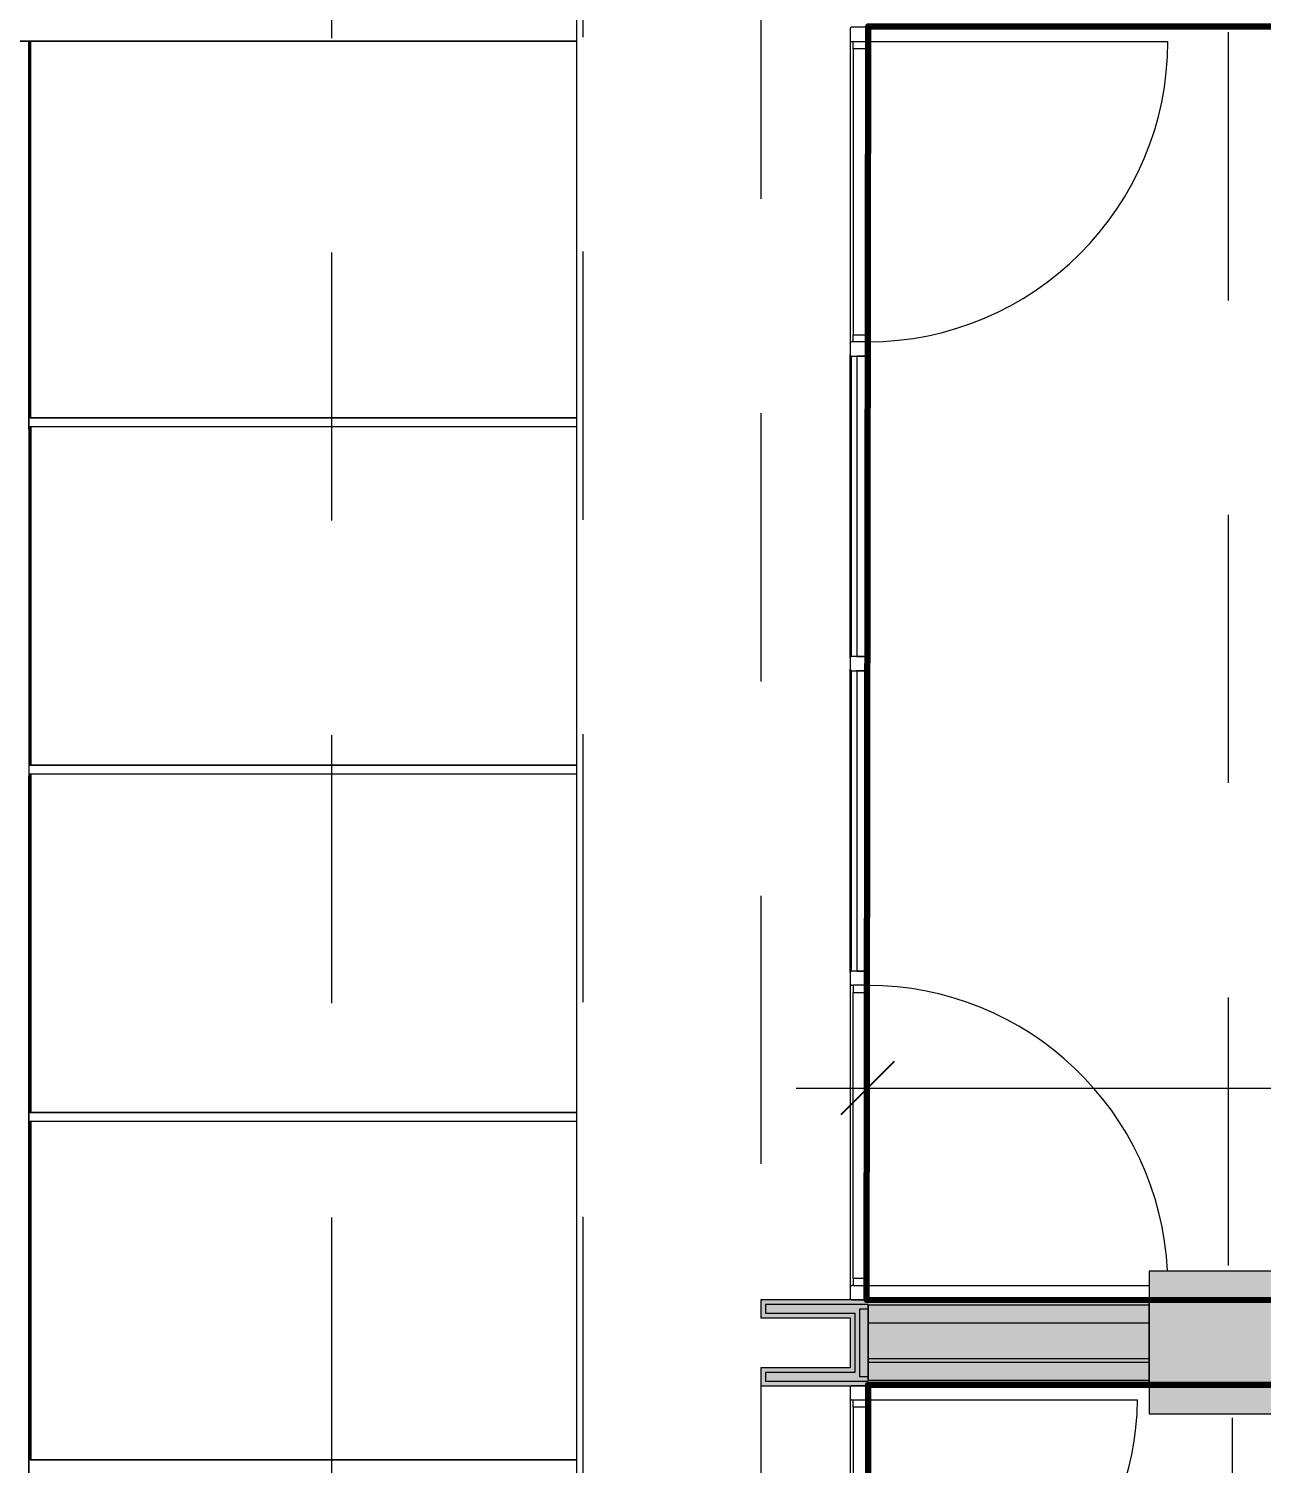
# Model space of a CAD drawing. Header units: metres. Extents: x -227.9 to -140, y 37.9 to 92.1.
# Drawn here: x -182.892 to -179.441, y 63.923 to 67.94 of the extents above; entities that cross this region are included whole.
import ezdxf

# ---------------------------------------------------------------- set-up
doc = ezdxf.new("R2010")
doc.units = ezdxf.units.M
doc.linetypes.add('JIS_02_0.7', pattern=[1.35, 0.75, -0.6])
for name, color, linetype, lineweight in [('A-ANNO-DIMS', 7, 'Continuous', 9), ('A-ANNO-DIMS-100', 7, 'Continuous', 9), ('A-DOOR', 7, 'Continuous', 5), ('A-FLOR', 7, 'Continuous', 5), ('A-GENM', 7, 'Continuous', 5), ('A-GLAZ-CURT', 7, 'Continuous', 5), ('A-GLAZ-CWMG', 7, 'Continuous', 5), ('A-ROOF', 7, 'Continuous', 5), ('A-WALL', 7, 'Continuous', 5), ('A-WALL-PATT', 7, 'Continuous', 13), ('I-WALL', 7, 'Continuous', 5), ('S-BEAM', 7, 'Continuous', 5), ('S-COLS', 7, 'Continuous', 5)]:
    doc.layers.add(name, color=color, linetype=linetype, lineweight=lineweight)
doc.layers.add('A-DETL', color=94, linetype='Continuous', lineweight=5, true_color=0x00a600)
doc.layers.add('G-IMPT', color=8, linetype='Continuous', lineweight=5, true_color=0x808080)
doc.layers.add('Chambre', color=40, linetype='Continuous')
doc.styles.add('RomanD_B', font='', dxfattribs={"height": 0.2})
doc.styles.get('RomanD_B').set_extended_font_data('RomanD', bold=True)
doc.dimstyles.new('LAG-Romans_0_2', dxfattribs={"dimscale": 0.3048, "dimtxt": 0.200715, "dimasz": 0.492126, "dimexe": 0.787402, "dimexo": 0.0625, "dimgap": 0, "dimtad": 1, "dimrnd": 0.01, "dimzin": 0, "dimdsep": 46, "dimtxsty": 'RomanD_B', "dimblk1": 'OBLIQUE', "dimblk2": 'OBLIQUE', "dimsah": 1, "dimcen": 0.09, "dimdle": 0.656168, "dimazin": 0, "dimtfac": 1, "dimtdec": 4, "dimtix": 1, "dimtmove": 0, "dimatfit": 3, "dimfxl": 0.787402, "dimfxlon": 1, "dimtvp": 1, "dimtolj": 1, "dimtzin": 0, "dimarcsym": 2})

# ---------------------------------------------------------------- blocks, each defined once
blk = doc.blocks.new('LAG-C1030-PORTES-VITRINE DE MAGASIN-13PR_08_01 - LAG-C1030-PORTES-VITRINE DE MAGASIN-13PR_08_01-12746009-MUC-LAG-PRO-PLA-ARC-TZN-N02-AG02Ec-Cote')
at = {"layer": 'A-DOOR', "color": 9, "lineweight": 9, "true_color": 0xc0c0c0}
for p, q in [((-0.4201, 0.04), (-0.4001, 0.04)), ((-0.4201, 0), (-0.4201, 0.04)), ((-0.4001, 0.04), (-0.4001, 0)), ((0.4001, 0.04), (0.4201, 0.04)), ((0.4001, 0), (0.4001, 0.04)), ((0.4201, 0.04), (0.4201, 0)), ((-0.4001, 0), (-0.4201, 0)), ((0.4201, 0), (0.4001, 0))]:
    blk.add_line(p, q, dxfattribs=at)
at = {"layer": 'A-DOOR', "color": 9, "true_color": 0xc0c0c0}
for p, q in [((0.4001, 0.04), (-0.4001, 0.04)), ((-0.4001, 0), (0.4001, 0))]:
    blk.add_line(p, q, dxfattribs=at)
at = {"layer": 'A-DOOR'}
blk.add_line((0.4201, 0), (0.4201, -0.8401), dxfattribs=at)
blk.add_arc((0.4201, 0), 0.8401, 180, 270, dxfattribs=at)
blk = doc.blocks.new('Rectangulaire Meneau - LAG-B2010-MENEAU-40x50-11582826-MUC-LAG-PRO-PLA-ARC-TZN-N02-AG02Ec-Cote')
at = {"layer": 'A-GLAZ-CWMG', "lineweight": 13}
for p, q in [((-0.04, 0.04), (-0.04, 0.0447)), ((-0.036, 0.0487), (-0.004, 0.0487)), ((0, 0.0447), (0, 0.0027)), ((-0.004, -0.0013), (-0.036, -0.0013))]:
    blk.add_line(p, q, dxfattribs=at)
for centre, start, end in [((-0.036, 0.0447), 90, 180), ((-0.004, 0.0447), 360, 90), ((-0.036, 0.0027), 180, 270), ((-0.004, 0.0027), 270, 0)]:
    blk.add_arc(centre, 0.004, start, end, dxfattribs=at)
blk = doc.blocks.new('LAG-B2020-PANNEAU DE RIDEAU-TRANSPARENT - CURTAIN WALL MULLION_dwg_12FT-JANSEN-P05-V38-MUC-LAG-PRO-PLA-ARC-TZN-N02-AG02Ec-Cote')
at = {"layer": 'G-IMPT', "flags": 128}
blk.add_lwpolyline([(0.004, 0.0001), (0.003, 0), (0.002, 0.0001), (0.001, 0), (0, 0), (0.001, 0.0001), (0.002, 0), (0.003, 0.0001), (0.004, 0)], dxfattribs=at)
at = {"layer": 'G-IMPT', "color": 161, "true_color": 0x7f9fff, "flags": 128}
for points in [[(0, 0), (0, 0), (0, 0), (0, 0), (0, 0), (0, 0), (0, 0.0001), (0, 0), (0, 0), (0, 0), (0, 0), (0, 0), (0, 0), (0, 0)], [(0, 0), (0, 0), (0, 0), (0, 0)], [(0.001, 0), (0.001, 0), (0.001, 0), (0.001, 0), (0.001, 0), (0.001, 0), (0.001, 0.0001), (0.001, 0), (0.001, 0), (0.001, 0), (0.001, 0), (0.001, 0), (0.001, 0), (0.001, 0)], [(0.001, 0), (0.001, 0), (0.001, 0), (0.001, 0)], [(0.001, 0), (0.001, 0), (0.001, 0), (0.001, 0), (0.001, 0), (0.001, 0)], [(0.001, 0), (0.001, 0), (0.001, 0), (0.001, 0)], [(0.002, 0), (0.002, 0), (0.002, 0), (0.002, 0), (0.002, 0), (0.002, 0), (0.002, 0.0001), (0.002, 0), (0.002, 0), (0.002, 0), (0.002, 0), (0.002, 0), (0.002, 0), (0.002, 0)], [(0.002, 0), (0.002, 0), (0.002, 0), (0.002, 0)], [(0.002, 0), (0.002, 0), (0.002, 0), (0.002, 0), (0.002, 0), (0.002, 0)], [(0.002, 0), (0.002, 0), (0.002, 0), (0.002, 0)], [(0.003, 0), (0.003, 0), (0.003, 0), (0.003, 0), (0.003, 0), (0.003, 0), (0.003, 0), (0.003, 0.0001), (0.003, 0), (0.003, 0), (0.003, 0), (0.003, 0), (0.003, 0), (0.003, 0)], [(0.003, 0), (0.0031, 0), (0.0031, 0), (0.003, 0)], [(0.003, 0), (0.003, 0), (0.0031, 0), (0.0031, 0), (0.003, 0), (0.003, 0)], [(0.003, 0), (0.003, 0), (0.003, 0), (0.003, 0)], [(0.004, 0), (0.004, 0), (0.004, 0), (0.004, 0), (0.004, 0), (0.0041, 0), (0.004, 0.0001), (0.004, 0), (0.004, 0), (0.004, 0), (0.004, 0), (0.004, 0), (0.004, 0), (0.004, 0)], [(0.004, 0), (0.004, 0), (0.004, 0), (0.004, 0)]]:
    blk.add_lwpolyline(points, dxfattribs=at)
at = {"layer": 'G-IMPT', "color": 4, "true_color": 0x00ffff, "flags": 128}
for points in [[(0.001, 0), (0.001, 0), (0, 0), (0, 0)], [(0.002, 0), (0.002, 0), (0.001, 0), (0.001, 0)], [(0.003, 0), (0.003, 0), (0.002, 0), (0.002, 0)], [(0.004, 0), (0.004, 0), (0.003, 0), (0.003, 0)]]:
    blk.add_lwpolyline(points, close=True, dxfattribs=at)
at = {"layer": 'G-IMPT', "color": 161, "true_color": 0x7f9fff}
for centre, radius, start, end in [((0, 0), 0.000004, 90, 180), ((0, 0), 0.000004, 360, 90), ((0, 0), 0.000002, 90, 180), ((0, 0), 0.000002, 360, 90), ((0, 0), 0.000002, 270, 360), ((0, 0), 0.000002, 180, 270), ((0, 0), 0.000004, 270, 0), ((0, 0), 0.000004, 180, 270), ((0.001, 0), 0.000004, 90, 180), ((0.001, 0), 0.000004, 360, 90), ((0.001, 0), 0.000002, 90, 180), ((0.001, 0), 0.000002, 360, 90), ((0.001, 0), 0.000002, 270, 360), ((0.001, 0), 0.000002, 180, 270), ((0.001, 0), 0.000004, 270, 0), ((0.001, 0), 0.000004, 180, 270), ((0.002, 0), 0.000004, 90, 180), ((0.002, 0), 0.000004, 360, 90), ((0.002, 0), 0.000002, 90, 180), ((0.002, 0), 0.000002, 360, 90), ((0.002, 0), 0.000002, 270, 360), ((0.002, 0), 0.000002, 180, 270), ((0.002, 0), 0.000004, 270, 0), ((0.002, 0), 0.000004, 180, 270), ((0.003, 0), 0.000004, 90, 180), ((0.003, 0), 0.000004, 360, 90), ((0.003, 0), 0.000002, 90, 180), ((0.003, 0), 0.000002, 360, 90), ((0.003, 0), 0.000002, 270, 360), ((0.003, 0), 0.000002, 180, 270), ((0.003, 0), 0.000004, 270, 0), ((0.003, 0), 0.000004, 180, 270), ((0.004, 0), 0.000004, 360, 90), ((0.004, 0), 0.000004, 90, 180), ((0.004, 0), 0.000002, 360, 90), ((0.004, 0), 0.000002, 90, 180), ((0.004, 0), 0.000002, 180, 270), ((0.004, 0), 0.000002, 270, 360), ((0.004, 0), 0.000004, 180, 270), ((0.004, 0), 0.000004, 270, 0)]:
    blk.add_arc(centre, radius, start, end, dxfattribs=at)
blk = doc.blocks.new('LAG-B2020-PANNEAU DE RIDEAU-TRANSPARENT - CURTAIN WALL MULLION_dwg-V39-MUC-LAG-PRO-PLA-ARC-TZN-N02-AG02Ec-Cote')
blk.add_blockref('LAG-B2020-PANNEAU DE RIDEAU-TRANSPARENT - CURTAIN WALL MULLION_dwg_12FT-JANSEN-P05-V38-MUC-LAG-PRO-PLA-ARC-TZN-N02-AG02Ec-Cote', (-0.0027, 0.0003))
blk = doc.blocks.new('LAG-B2020-PANNEAU DE RIDEAU-TRANSPARENT - LAG-B2020-PANNEAU DE RIDEAU-TRANSPARENT-11582827-MUC-LAG-PRO-PLA-ARC-TZN-N02-AG02Ec-Cote')
at = {"layer": 'A-GLAZ-CURT', "lineweight": 9}
for p, q in [((0.4201, 0), (-0.4201, 0)), ((-0.4201, 0), (-0.4201, -0.03)), ((0.4201, -0.03), (0.4201, 0)), ((-0.4201, -0.03), (0.4201, -0.03))]:
    blk.add_line(p, q, dxfattribs=at)
blk.add_blockref('LAG-B2020-PANNEAU DE RIDEAU-TRANSPARENT - CURTAIN WALL MULLION_dwg-V39-MUC-LAG-PRO-PLA-ARC-TZN-N02-AG02Ec-Cote', (0, 0))
blk = doc.blocks.new('LAG-B2020-PANNEAU DE RIDEAU-TRANSPARENT - CURTAIN WALL MULLION_dwg_12FT-JANSEN-P05-V40-MUC-LAG-PRO-PLA-ARC-TZN-N02-AG02Ec-Cote')
at = {"layer": 'G-IMPT', "flags": 128}
blk.add_lwpolyline([(0.004, 0.0001), (0.003, 0), (0.002, 0.0001), (0.001, 0), (0, 0), (0.001, 0.0001), (0.002, 0), (0.003, 0.0001), (0.004, 0)], dxfattribs=at)
at = {"layer": 'G-IMPT', "color": 161, "true_color": 0x7f9fff, "flags": 128}
for points in [[(0, 0), (0, 0), (0, 0), (0, 0), (0, 0), (0, 0), (0, 0.0001), (0, 0), (0, 0), (0, 0), (0, 0), (0, 0), (0, 0), (0, 0)], [(0, 0), (0, 0), (0, 0), (0, 0)], [(0.001, 0), (0.001, 0), (0.001, 0), (0.001, 0), (0.001, 0), (0.001, 0), (0.001, 0.0001), (0.001, 0), (0.001, 0), (0.001, 0), (0.001, 0), (0.001, 0), (0.001, 0), (0.001, 0)], [(0.001, 0), (0.001, 0), (0.001, 0), (0.001, 0)], [(0.001, 0), (0.001, 0), (0.001, 0), (0.001, 0), (0.001, 0), (0.001, 0)], [(0.001, 0), (0.001, 0), (0.001, 0), (0.001, 0)], [(0.002, 0), (0.002, 0), (0.002, 0), (0.002, 0), (0.002, 0), (0.002, 0), (0.002, 0.0001), (0.002, 0), (0.002, 0), (0.002, 0), (0.002, 0), (0.002, 0), (0.002, 0), (0.002, 0)], [(0.002, 0), (0.002, 0), (0.002, 0), (0.002, 0)], [(0.002, 0), (0.002, 0), (0.002, 0), (0.002, 0), (0.002, 0), (0.002, 0)], [(0.002, 0), (0.002, 0), (0.002, 0), (0.002, 0)], [(0.003, 0), (0.003, 0), (0.003, 0), (0.003, 0), (0.003, 0), (0.003, 0), (0.003, 0), (0.003, 0.0001), (0.003, 0), (0.003, 0), (0.003, 0), (0.003, 0), (0.003, 0), (0.003, 0)], [(0.003, 0), (0.0031, 0), (0.0031, 0), (0.003, 0)], [(0.003, 0), (0.003, 0), (0.0031, 0), (0.0031, 0), (0.003, 0), (0.003, 0)], [(0.003, 0), (0.003, 0), (0.003, 0), (0.003, 0)], [(0.004, 0), (0.004, 0), (0.004, 0), (0.004, 0), (0.004, 0), (0.0041, 0), (0.004, 0.0001), (0.004, 0), (0.004, 0), (0.004, 0), (0.004, 0), (0.004, 0), (0.004, 0), (0.004, 0)], [(0.004, 0), (0.004, 0), (0.004, 0), (0.004, 0)]]:
    blk.add_lwpolyline(points, dxfattribs=at)
at = {"layer": 'G-IMPT', "color": 4, "true_color": 0x00ffff, "flags": 128}
for points in [[(0.001, 0), (0.001, 0), (0, 0), (0, 0)], [(0.002, 0), (0.002, 0), (0.001, 0), (0.001, 0)], [(0.003, 0), (0.003, 0), (0.002, 0), (0.002, 0)], [(0.004, 0), (0.004, 0), (0.003, 0), (0.003, 0)]]:
    blk.add_lwpolyline(points, close=True, dxfattribs=at)
at = {"layer": 'G-IMPT', "color": 161, "true_color": 0x7f9fff}
for centre, radius, start, end in [((0, 0), 0.000004, 90, 180), ((0, 0), 0.000004, 360, 90), ((0, 0), 0.000002, 90, 180), ((0, 0), 0.000002, 360, 90), ((0, 0), 0.000002, 270, 360), ((0, 0), 0.000002, 180, 270), ((0, 0), 0.000004, 270, 0), ((0, 0), 0.000004, 180, 270), ((0.001, 0), 0.000004, 90, 180), ((0.001, 0), 0.000004, 360, 90), ((0.001, 0), 0.000002, 90, 180), ((0.001, 0), 0.000002, 360, 90), ((0.001, 0), 0.000002, 270, 360), ((0.001, 0), 0.000002, 180, 270), ((0.001, 0), 0.000004, 270, 0), ((0.001, 0), 0.000004, 180, 270), ((0.002, 0), 0.000004, 90, 180), ((0.002, 0), 0.000004, 360, 90), ((0.002, 0), 0.000002, 90, 180), ((0.002, 0), 0.000002, 360, 90), ((0.002, 0), 0.000002, 270, 360), ((0.002, 0), 0.000002, 180, 270), ((0.002, 0), 0.000004, 270, 0), ((0.002, 0), 0.000004, 180, 270), ((0.003, 0), 0.000004, 90, 180), ((0.003, 0), 0.000004, 360, 90), ((0.003, 0), 0.000002, 90, 180), ((0.003, 0), 0.000002, 360, 90), ((0.003, 0), 0.000002, 270, 360), ((0.003, 0), 0.000002, 180, 270), ((0.003, 0), 0.000004, 270, 0), ((0.003, 0), 0.000004, 180, 270), ((0.004, 0), 0.000004, 360, 90), ((0.004, 0), 0.000004, 90, 180), ((0.004, 0), 0.000002, 360, 90), ((0.004, 0), 0.000002, 90, 180), ((0.004, 0), 0.000002, 180, 270), ((0.004, 0), 0.000002, 270, 360), ((0.004, 0), 0.000004, 180, 270), ((0.004, 0), 0.000004, 270, 0)]:
    blk.add_arc(centre, radius, start, end, dxfattribs=at)
blk = doc.blocks.new('LAG-B2020-PANNEAU DE RIDEAU-TRANSPARENT - CURTAIN WALL MULLION_dwg-V41-MUC-LAG-PRO-PLA-ARC-TZN-N02-AG02Ec-Cote')
blk.add_blockref('LAG-B2020-PANNEAU DE RIDEAU-TRANSPARENT - CURTAIN WALL MULLION_dwg_12FT-JANSEN-P05-V40-MUC-LAG-PRO-PLA-ARC-TZN-N02-AG02Ec-Cote', (-0.0027, 0.0003))
blk = doc.blocks.new('LAG-B2020-PANNEAU DE RIDEAU-TRANSPARENT - LAG-B2020-PANNEAU DE RIDEAU-TRANSPARENT-V42-MUC-LAG-PRO-PLA-ARC-TZN-N02-AG02Ec-Cote')
at = {"layer": 'A-GLAZ-CURT', "lineweight": 9}
for p, q in [((0.4201, 0), (-0.4201, 0)), ((-0.4201, 0), (-0.4201, -0.03)), ((0.4201, -0.03), (0.4201, 0)), ((-0.4201, -0.03), (0.4201, -0.03))]:
    blk.add_line(p, q, dxfattribs=at)
blk.add_blockref('LAG-B2020-PANNEAU DE RIDEAU-TRANSPARENT - CURTAIN WALL MULLION_dwg-V41-MUC-LAG-PRO-PLA-ARC-TZN-N02-AG02Ec-Cote', (0, 0))
blk = doc.blocks.new('LAG-C1030-PORTES-VITRINE DE MAGASIN-13PR_08_01 - LAG-C1030-PORTES-VITRINE DE MAGASIN-13PR_08_01-12746010-MUC-LAG-PRO-PLA-ARC-TZN-N02-AG02Ec-Cote')
at = {"layer": 'A-DOOR'}
blk.add_line((0.4201, 0), (0.4201, 0.7874), dxfattribs=at)
at = {"layer": 'A-DOOR', "color": 9, "lineweight": 9, "true_color": 0xc0c0c0}
for p, q in [((-0.4001, 0), (-0.4201, 0)), ((-0.4201, 0), (-0.4201, -0.04)), ((-0.4001, -0.04), (-0.4001, 0)), ((0.4201, 0), (0.4001, 0)), ((0.4001, 0), (0.4001, -0.04)), ((0.4201, -0.04), (0.4201, 0)), ((-0.4201, -0.04), (-0.4001, -0.04)), ((0.4001, -0.04), (0.4201, -0.04))]:
    blk.add_line(p, q, dxfattribs=at)
at = {"layer": 'A-DOOR', "color": 9, "true_color": 0xc0c0c0}
for p, q in [((-0.4001, 0), (0.4001, 0)), ((0.4001, -0.04), (-0.4001, -0.04))]:
    blk.add_line(p, q, dxfattribs=at)
at = {"layer": 'A-DOOR'}
blk.add_arc((0.4201, 0), 0.8401, 92.7966, 180, dxfattribs=at)
blk = doc.blocks.new('Rectangulaire Meneau - LAG-B2010-MENEAU-40x50_50-11577135-MUC-LAG-PRO-PLA-ARC-TZN-N02-AG02Ec-Cote')
at = {"layer": 'A-GLAZ-CWMG'}
for p, q in [((-180.5941, 70.8279), (-180.5941, 70.4038)), ((-180.5941, 70.4038), (-180.5941, 70.8279)), ((-180.5901, 70.4038), (-180.5901, 70.8239)), ((-180.5441, 70.4038), (-180.5441, 70.8279)), ((-180.5441, 70.4038), (-180.5441, 70.8279))]:
    blk.add_line(p, q, dxfattribs=at)
blk = doc.blocks.new('Rectangulaire Meneau - LAG-B2010-MENEAU-40x50-11581644-MUC-LAG-PRO-PLA-ARC-TZN-N02-AG02Ec-Cote')
at = {"layer": 'A-GLAZ-CWMG', "lineweight": 13}
for p, q in [((-0.02, 0.04), (-0.02, 0.0447)), ((-0.016, 0.0487), (0.016, 0.0487)), ((0.02, 0.0447), (0.02, 0.0027)), ((0.016, -0.0013), (-0.016, -0.0013))]:
    blk.add_line(p, q, dxfattribs=at)
for centre, start, end in [((-0.016, 0.0447), 90, 180), ((0.016, 0.0447), 360, 90), ((-0.016, 0.0027), 180, 270), ((0.016, 0.0027), 270, 0)]:
    blk.add_arc(centre, 0.004, start, end, dxfattribs=at)
blk = doc.blocks.new('Rectangulaire Meneau - LAG-B2010-MENEAU-40x50-V36-MUC-LAG-PRO-PLA-ARC-TZN-N02-AG02Ec-Cote')
at = {"layer": 'A-GLAZ-CWMG', "lineweight": 13}
for p, q in [((-0.02, 0.0027), (-0.02, 0.0447)), ((-0.016, 0.0487), (0.016, 0.0487)), ((0.02, 0.0447), (0.02, 0.0027)), ((0.016, -0.0013), (-0.016, -0.0013))]:
    blk.add_line(p, q, dxfattribs=at)
for centre, start, end in [((-0.016, 0.0447), 90, 180), ((0.016, 0.0447), 360, 90), ((-0.016, 0.0027), 180, 270), ((0.016, 0.0027), 270, 0)]:
    blk.add_arc(centre, 0.004, start, end, dxfattribs=at)
blk = doc.blocks.new('Rectangulaire Meneau - LAG-B2010-MENEAU-40x50-V37-MUC-LAG-PRO-PLA-ARC-TZN-N02-AG02Ec-Cote')
at = {"layer": 'A-GLAZ-CWMG', "lineweight": 13}
for p, q in [((-0.02, 0.0027), (-0.02, 0.0447)), ((-0.016, 0.0487), (0.016, 0.0487)), ((0.02, 0.0447), (0.02, 0.04)), ((0.016, -0.0013), (-0.016, -0.0013))]:
    blk.add_line(p, q, dxfattribs=at)
for centre, start, end in [((-0.016, 0.0447), 90, 180), ((0.016, 0.0447), 360, 90), ((-0.016, 0.0027), 180, 270), ((0.016, 0.0027), 270, 0)]:
    blk.add_arc(centre, 0.004, start, end, dxfattribs=at)
blk = doc.blocks.new('LAG-C1030-PORTES-VITRINE DE MAGASIN-13PR_08_01 - LAG-C1030-PORTES-VITRINE DE MAGASIN-13PR_08_01-12746011-MUC-LAG-PRO-PLA-ARC-TZN-N02-AG02Ec-Cote')
at = {"layer": 'A-DOOR', "color": 9, "lineweight": 9, "true_color": 0xc0c0c0}
for p, q in [((-0.3774, 0.04), (-0.3574, 0.04)), ((-0.3774, 0), (-0.3774, 0.04)), ((-0.3574, 0.04), (-0.3574, 0)), ((0.3574, 0.04), (0.3774, 0.04)), ((0.3574, 0), (0.3574, 0.04)), ((0.3774, 0.04), (0.3774, 0)), ((-0.3574, 0), (-0.3774, 0)), ((0.3774, 0), (0.3574, 0))]:
    blk.add_line(p, q, dxfattribs=at)
at = {"layer": 'A-DOOR', "color": 9, "true_color": 0xc0c0c0}
for p, q in [((0.3574, 0.04), (-0.3574, 0.04)), ((-0.3574, 0), (0.3574, 0))]:
    blk.add_line(p, q, dxfattribs=at)
at = {"layer": 'A-DOOR'}
blk.add_line((0.3774, 0), (0.3774, -0.7548), dxfattribs=at)
blk.add_arc((0.3774, 0), 0.7548, 180, 270, dxfattribs=at)
blk = doc.blocks.new('LAG-B1020-CADRE STRUCTURELLE-PATIO - MUC-PATIO_skp_97-11715570-MUC-LAG-PRO-PLA-ARC-TZN-N02-AG02Ec-Cote')
at = {"layer": 'G-IMPT', "color": 7}
for p, q in [((-0.3673, 0.0244), (-24.7873, 0.0244)), ((-24.7873, 0.0244), (-0.3673, 0.0244))]:
    blk.add_line(p, q, dxfattribs=at)
blk = doc.blocks.new('LAG-B1020-CADRE STRUCTURELLE-PATIO - MUC-PATIO_skp_80-11715553-MUC-LAG-PRO-PLA-ARC-TZN-N02-AG02Ec-Cote')
at = {"layer": 'G-IMPT', "color": 7}
for p, q in [((23.1705, 7.8857), (23.1704, 6.8313)), ((23.1704, 6.8313), (23.1705, 7.8857)), ((24.7002, 6.8313), (23.1704, 6.8313)), ((23.1704, 6.8313), (24.7002, 6.8313)), ((23.1677, 6.8069), (24.7002, 6.8069)), ((23.1677, 6.8069), (24.7002, 6.8069)), ((23.171, 6.8069), (23.171, 5.8597)), ((23.171, 5.8597), (23.171, 6.8069)), ((23.1677, 5.8353), (24.7002, 5.8353)), ((23.1677, 5.8353), (24.7002, 5.8353)), ((24.7002, 5.8597), (23.171, 5.8597)), ((23.171, 5.8597), (24.7002, 5.8597)), ((23.171, 5.8353), (23.171, 4.8881)), ((23.171, 4.8881), (23.171, 5.8353)), ((23.1677, 4.8637), (24.7002, 4.8637)), ((23.1677, 4.8637), (24.7002, 4.8637)), ((24.7002, 4.8881), (23.171, 4.8881)), ((23.171, 4.8881), (24.7002, 4.8881)), ((23.171, 4.8637), (23.171, 3.9159)), ((23.171, 3.9159), (23.171, 4.8637)), ((24.7002, 3.9159), (23.171, 3.9159)), ((23.171, 3.9159), (24.7002, 3.9159))]:
    blk.add_line(p, q, dxfattribs=at)
blk = doc.blocks.new('LAG-B1020-CADRE STRUCTURELLE-PATIO - MUC-PATIO_skp_79-11715552-MUC-LAG-PRO-PLA-ARC-TZN-N02-AG02Ec-Cote')
at = {"layer": 'G-IMPT', "color": 7}
for p, q in [((23.151, 7.8574), (23.151, 6.8029)), ((23.151, 7.8574), (23.151, 6.8029)), ((24.6802, 6.8029), (23.151, 6.8029)), ((24.6802, 6.8029), (23.151, 6.8029)), ((23.1515, 6.7786), (23.1515, 5.8313)), ((23.1515, 6.7786), (23.1515, 5.8313)), ((24.6802, 5.8313), (23.1515, 5.8313)), ((24.6802, 5.8313), (23.1515, 5.8313)), ((23.1515, 5.807), (23.1515, 4.8597)), ((23.1515, 5.807), (23.1515, 4.8597)), ((24.6802, 4.8597), (23.1515, 4.8597)), ((24.6802, 4.8597), (23.1515, 4.8597)), ((23.1515, 4.8354), (23.1515, 3.8876)), ((23.1515, 4.8354), (23.1515, 3.8876)), ((24.6802, 3.8876), (23.1515, 3.8876)), ((24.6802, 3.8876), (23.1515, 3.8876))]:
    blk.add_line(p, q, dxfattribs=at)
blk = doc.blocks.new('LAG-B1020-CADRE STRUCTURELLE-PATIO - MUC-PATIO_skp_2-11715475-MUC-LAG-PRO-PLA-ARC-TZN-N02-AG02Ec-Cote')
for name, p in [('LAG-B1020-CADRE STRUCTURELLE-PATIO - MUC-PATIO_skp_97-11715570-MUC-LAG-PRO-PLA-ARC-TZN-N02-AG02Ec-Cote', (25.2869, 8.0479)), ('LAG-B1020-CADRE STRUCTURELLE-PATIO - MUC-PATIO_skp_80-11715553-MUC-LAG-PRO-PLA-ARC-TZN-N02-AG02Ec-Cote', (0.2194, 0.1866)), ('LAG-B1020-CADRE STRUCTURELLE-PATIO - MUC-PATIO_skp_79-11715552-MUC-LAG-PRO-PLA-ARC-TZN-N02-AG02Ec-Cote', (0.2394, 0.2149))]:
    blk.add_blockref(name, p)
blk = doc.blocks.new('LAG-B1020-CADRE STRUCTURELLE-PATIO - LAG-LAG-B1020-CADRE STRUCTURELLE-PATIO-10510598-MUC-LAG-PRO-PLA-ARC-TZN-N02-AG02Ec-Cote')
blk.add_blockref('LAG-B1020-CADRE STRUCTURELLE-PATIO - MUC-PATIO_skp_2-11715475-MUC-LAG-PRO-PLA-ARC-TZN-N02-AG02Ec-Cote', (-12.7084, -8.23))
blk = doc.blocks.new('Rectangulaire Meneau - LAG-B2010-MENEAU-40x50-11581513-MUC-LAG-PRO-PLA-ARC-TZN-N02-AG02Ec-Cote')
at = {"layer": 'A-GLAZ-CWMG', "lineweight": 13}
for p, q in [((-0.04, 0.0447), (-0.04, 0.04)), ((-0.004, 0.0487), (-0.036, 0.0487)), ((0, 0.0027), (0, 0.0447)), ((-0.036, -0.0013), (-0.004, -0.0013))]:
    blk.add_line(p, q, dxfattribs=at)
for centre, start, end in [((-0.036, 0.0447), 90, 180), ((-0.004, 0.0447), 0, 90), ((-0.036, 0.0027), 180, 270), ((-0.004, 0.0027), 270, 0)]:
    blk.add_arc(centre, 0.004, start, end, dxfattribs=at)
blk = doc.blocks.new('Rectangulaire Meneau - LAG-B2010-MENEAU-40x50_50-11577138-MUC-LAG-PRO-PLA-ARC-TZN-N02-AG02Ec-Cote')
at = {"layer": 'A-GLAZ-CWMG'}
for p, q in [((-180.5942, 65.7232), (-180.5942, 65.2992)), ((-180.5942, 65.2992), (-180.5942, 65.7232)), ((-180.5902, 65.3032), (-180.5902, 65.7232)), ((-180.5442, 65.2992), (-180.5442, 65.7232)), ((-180.5442, 65.2992), (-180.5442, 65.7232))]:
    blk.add_line(p, q, dxfattribs=at)
blk = doc.blocks.new('DIMBLOCK139-MUC-LAG-PRO-PLA-ARC-TZN-N02-AG02Ec-Cote')
at = {"layer": 'A-ANNO-DIMS-100', "transparency": 16777216}
for p, q in [((-180.5454, 65.2157), (-180.5454, 64.7357)), ((-180.5454, 64.9757), (-180.5454, 65.2157)), ((-175.6971, 65.2157), (-175.6971, 64.7357)), ((-175.6971, 64.9757), (-175.6971, 65.2157)), ((-180.7454, 64.9757), (-175.4971, 64.9757))]:
    blk.add_line(p, q, dxfattribs=at)
at = {"layer": 'A-ANNO-DIMS-100', "lineweight": 25, "transparency": 16777216}
for p, q in [((-180.5454, 64.9757), (-180.4704, 65.0507)), ((-175.6971, 64.9757), (-175.6221, 65.0507)), ((-180.5454, 64.9757), (-180.6204, 64.9007)), ((-175.6971, 64.9757), (-175.7721, 64.9007))]:
    blk.add_line(p, q, dxfattribs=at)
at = {"layer": 'A-ANNO-DIMS-100', "color": 0, "transparency": 16777216, "insert": (-178.4648, 65.2413), "char_height": 0.2, "width": 0.824475, "attachment_point": 1, "line_spacing_factor": 1.146391, "style": 'RomanD_B'}
blk.add_mtext('4.85', dxfattribs=at)
blk = doc.blocks.new('_Oblique')
at = {"color": 0, "linetype": 'ByBlock', "lineweight": -2}
blk.add_line((-0.5, -0.5), (0.5, 0.5), dxfattribs=at)
blk = doc.blocks.new('PATIO - CMS-PATIO-2083973-MUC-LAG-PRO-PLA-ARC-TZN-N02-AG02Ec-Cote')
at = {"layer": 'G-IMPT', "color": 7, "lineweight": 9}
for p, q in [((10.6775, -0.1577), (10.6775, -1.245)), ((10.6775, -1.245), (10.6775, -0.1577)), ((10.6814, -0.1577), (10.6814, -1.2121)), ((10.6814, -1.2121), (10.6814, -0.1577)), ((10.6819, -0.1577), (10.6819, -1.2121)), ((10.6819, -0.1577), (10.6819, -1.2121)), ((10.6775, -1.245), (10.6775, -2.2157)), ((10.6775, -1.245), (10.6775, -2.2157)), ((10.682, -1.2365), (10.682, -2.1837)), ((10.6819, -2.1837), (10.682, -1.2365)), ((10.6825, -1.2365), (10.6825, -2.1837)), ((10.6825, -1.2365), (10.6825, -2.1837)), ((10.682, -2.2081), (10.682, -3.1553)), ((10.682, -3.1553), (10.682, -2.2081)), ((10.6825, -2.2081), (10.6825, -3.1553)), ((10.6825, -2.2081), (10.6825, -3.1553)), ((10.6775, -2.2157), (10.6775, -5.195)), ((10.6775, -5.195), (10.6775, -2.2157)), ((10.682, -3.1797), (10.682, -4.1275)), ((10.6819, -4.1275), (10.682, -3.1797)), ((10.6825, -3.1797), (10.6825, -4.1275)), ((10.6825, -3.1797), (10.6825, -4.1275))]:
    blk.add_line(p, q, dxfattribs=at)

msp = doc.modelspace()

# ---------------------------------------------------------------- hatches: boundary and pattern name
at = {"layer": 'A-WALL', "true_color": 0x808080}
for points in [[(-180.8441, 64.1431), (-180.5441, 64.1431), (-180.5441, 64.1561), (-180.8311, 64.1561), (-180.8311, 64.1801), (-180.5811, 64.1801), (-180.5811, 64.3461), (-180.8311, 64.3461), (-180.8311, 64.3701), (-180.5441, 64.3701), (-180.5441, 64.3831), (-180.8441, 64.3831), (-180.8441, 64.3331), (-180.5941, 64.3331), (-180.5941, 64.1931), (-180.8441, 64.1931)], [(-180.8311, 64.1561), (-180.5441, 64.1561), (-180.5441, 64.1691), (-180.5681, 64.1691), (-180.5681, 64.3571), (-180.5441, 64.3571), (-180.5441, 64.3701), (-180.8311, 64.3701), (-180.8311, 64.3461), (-180.5811, 64.3461), (-180.5811, 64.1801), (-180.8311, 64.1801)], [(-180.5681, 64.1691), (-180.5441, 64.1691), (-180.5441, 64.3571), (-180.5681, 64.3571)]]:
    msp.add_hatch(color=8, dxfattribs=at).paths.add_polyline_path(points)
at = {"layer": 'A-WALL-PATT', "lineweight": 5, "true_color": 0xaaaaaa}
msp.add_hatch(color=253, dxfattribs=at).paths.add_polyline_path([(-179.758, 64.2089), (-179.758, 64.2189), (-180.5441, 64.2189), (-180.5441, 64.2089), (-179.9622, 64.2089)])
at = {"layer": 'I-WALL', "true_color": 0xaaaaaa}
for points in [[(-179.758, 64.3689), (-179.758, 64.3819), (-180.5441, 64.3819), (-180.5441, 64.3689), (-179.9622, 64.3689)], [(-179.758, 64.3189), (-179.758, 64.3689), (-180.5441, 64.3689), (-180.5441, 64.3189), (-179.9622, 64.3189)], [(-179.758, 64.2189), (-179.758, 64.3189), (-180.5441, 64.3189), (-180.5441, 64.2189), (-179.9622, 64.2189)], [(-179.758, 64.1589), (-179.758, 64.2089), (-180.5441, 64.2089), (-180.5441, 64.1589), (-179.9622, 64.1589)], [(-179.758, 64.1459), (-179.758, 64.1589), (-180.5441, 64.1589), (-180.5441, 64.1459), (-179.9622, 64.1459)]]:
    msp.add_hatch(color=253, dxfattribs=at).paths.add_polyline_path(points)
at = {"layer": 'S-COLS', "true_color": 0x808080}
msp.add_hatch(color=8, dxfattribs=at).paths.add_polyline_path([(-179.358, 64.0639), (-179.358, 64.4639), (-179.758, 64.4639), (-179.758, 64.0639)])

# ---------------------------------------------------------------- linework, layer by layer
at = {"layer": 'A-DETL', "color": 7, "linetype": 'JIS_02_0.7'}
for p, q in [((-182.0441, 62.5135), (-182.0441, 73.6135)), ((-181.3414, 62.5159), (-181.3414, 73.6139)), ((-180.8441, 73.6135), (-180.8441, 62.5135))]:
    msp.add_line(p, q, dxfattribs=at)
at = {"layer": 'A-DETL', "color": 9, "linetype": 'JIS_02_0.7', "lineweight": 9, "true_color": 0xc0c0c0}
for p, q in [((-179.5358, 64.4795), (-179.5358, 67.9395)), ((-179.5242, 62.2731), (-179.5242, 64.0531))]:
    msp.add_line(p, q, dxfattribs=at)
at = {"layer": 'A-FLOR', "lineweight": 9}
for p, q in [((-180.5441, 67.0594), (-180.5441, 67.9075)), ((-180.5441, 64.4191), (-180.5441, 65.2672)), ((-180.5441, 64.3831), (-180.5441, 64.3871)), ((-180.5441, 64.1391), (-180.5441, 64.1431)), ((-180.5441, 63.3443), (-180.5441, 64.1071))]:
    msp.add_line(p, q, dxfattribs=at)
at = {"layer": 'A-ROOF'}
for p, q in [((-181.3591, 62.5285), (-181.3591, 73.5985)), ((-180.5942, 67.9075), (-180.5942, 67.0594)), ((-180.5942, 65.2672), (-180.5942, 64.4191)), ((-180.5942, 64.3871), (-180.5942, 64.3831)), ((-180.5942, 64.1431), (-180.5942, 64.1391)), ((-180.5942, 64.1071), (-180.5942, 63.3443))]:
    msp.add_line(p, q, dxfattribs=at)
at = {"layer": 'A-WALL', "lineweight": 13}
for p, q in [((-180.5441, 64.3831), (-180.8441, 64.3831)), ((-180.8441, 64.3831), (-180.8441, 64.3331)), ((-180.5441, 64.3819), (-180.5441, 64.3831)), ((-180.8441, 64.3331), (-180.5941, 64.3331)), ((-180.5941, 64.3331), (-180.5941, 64.1931)), ((-180.5941, 64.1931), (-180.8441, 64.1931)), ((-180.8441, 64.1931), (-180.8441, 64.1431)), ((-180.8441, 64.1431), (-180.5441, 64.1431)), ((-180.5441, 64.1431), (-180.5441, 64.1459))]:
    msp.add_line(p, q, dxfattribs=at)
at = {"layer": 'A-WALL'}
for p, q in [((-180.5441, 64.3701), (-180.8311, 64.3701)), ((-180.8311, 64.3701), (-180.8311, 64.3461)), ((-180.8311, 64.3461), (-180.5811, 64.3461)), ((-180.5811, 64.3461), (-180.5811, 64.1801)), ((-180.5441, 64.3571), (-180.5681, 64.3571)), ((-180.5681, 64.3571), (-180.5681, 64.1691)), ((-180.5441, 64.3689), (-179.758, 64.3689)), ((-180.5441, 64.3571), (-180.5441, 64.3689)), ((-180.5441, 64.3189), (-180.5441, 64.3571)), ((-180.5441, 64.3189), (-179.758, 64.3189)), ((-180.5441, 64.2189), (-180.5441, 64.3189)), ((-180.5441, 64.2189), (-179.758, 64.2189)), ((-180.5441, 64.2089), (-180.5441, 64.2189)), ((-180.5441, 64.2089), (-179.758, 64.2089)), ((-180.5441, 64.1691), (-180.5441, 64.2089)), ((-180.5811, 64.1801), (-180.8311, 64.1801)), ((-180.8311, 64.1801), (-180.8311, 64.1561)), ((-180.8311, 64.1561), (-180.5441, 64.1561)), ((-180.5681, 64.1691), (-180.5441, 64.1691)), ((-180.5441, 64.1589), (-180.5441, 64.1691)), ((-180.5441, 64.1589), (-179.758, 64.1589))]:
    msp.add_line(p, q, dxfattribs=at)
at = {"layer": 'Chambre', "lineweight": 140}
for points in [[(-172.0421, 64.8272), (-173.1792, 64.8272), (-173.1792, 64.3819), (-180.5482, 64.3831), (-180.5441, 67.9461), (-172.0421, 67.9461), (-172.0421, 64.8272)], [(-181.3358, 60.4807), (-180.5524, 59.6895), (-172.0421, 59.6895), (-172.0421, 63.4133), (-173.1788, 63.4133), (-173.1788, 64.1459), (-175.5971, 64.1459), (-180.5441, 64.1459), (-180.5442, 62.5001), (-180.6459, 61.7386), (-180.9131, 61.0682), (-181.339, 60.4831)]]:
    msp.add_lwpolyline(points, dxfattribs=at)
at = {"layer": 'I-WALL', "lineweight": 13}
for p, q in [((-179.758, 64.3819), (-180.5441, 64.3819)), ((-179.758, 64.1459), (-179.758, 64.3819)), ((-180.5441, 64.1459), (-179.758, 64.1459))]:
    msp.add_line(p, q, dxfattribs=at)
at = {"layer": 'I-WALL'}
msp.add_line((-180.5441, 64.3689), (-180.5441, 64.1589), dxfattribs=at)
at = {"layer": 'S-COLS', "lineweight": 9}
for p, q in [((-179.358, 64.4639), (-179.758, 64.4639)), ((-179.758, 64.4639), (-179.758, 64.0639)), ((-179.758, 64.0639), (-179.358, 64.0639))]:
    msp.add_line(p, q, dxfattribs=at)

# ---------------------------------------------------------------- block references
at = {"layer": 'A-DOOR', "color": 9, "true_color": 0xc0c0c0}
for name, p, rotation in [('LAG-C1030-PORTES-VITRINE DE MAGASIN-13PR_08_01 - LAG-C1030-PORTES-VITRINE DE MAGASIN-13PR_08_01-12746009-MUC-LAG-PRO-PLA-ARC-TZN-N02-AG02Ec-Cote', (-180.5454, 67.4835), 90.00000000031444), ('LAG-C1030-PORTES-VITRINE DE MAGASIN-13PR_08_01 - LAG-C1030-PORTES-VITRINE DE MAGASIN-13PR_08_01-12746010-MUC-LAG-PRO-PLA-ARC-TZN-N02-AG02Ec-Cote', (-180.5454, 64.8431), 270.0000000003145), ('LAG-C1030-PORTES-VITRINE DE MAGASIN-13PR_08_01 - LAG-C1030-PORTES-VITRINE DE MAGASIN-13PR_08_01-12746011-MUC-LAG-PRO-PLA-ARC-TZN-N02-AG02Ec-Cote', (-180.5454, 63.7257), 90)]:
    msp.add_blockref(name, p, dxfattribs=dict(at, rotation=rotation))
at = {"layer": 'A-GENM', "lineweight": 9}
msp.add_blockref('PATIO - CMS-PATIO-2083973-MUC-LAG-PRO-PLA-ARC-TZN-N02-AG02Ec-Cote', (-193.5691, 68.0628), dxfattribs=at)
at = {"layer": 'A-GLAZ-CURT', "rotation": 270.0000000003145}
for name, p in [('LAG-B2020-PANNEAU DE RIDEAU-TRANSPARENT - LAG-B2020-PANNEAU DE RIDEAU-TRANSPARENT-11582827-MUC-LAG-PRO-PLA-ARC-TZN-N02-AG02Ec-Cote', (-180.5454, 66.6034)), ('LAG-B2020-PANNEAU DE RIDEAU-TRANSPARENT - LAG-B2020-PANNEAU DE RIDEAU-TRANSPARENT-V42-MUC-LAG-PRO-PLA-ARC-TZN-N02-AG02Ec-Cote', (-180.5454, 65.7232))]:
    msp.add_blockref(name, p, dxfattribs=at)
at = {"layer": 'A-GLAZ-CWMG'}
for p, rotation in [((-180.5454, 67.9435), 90.00000000031444), ((-180.5454, 64.1431), 90)]:
    msp.add_blockref('Rectangulaire Meneau - LAG-B2010-MENEAU-40x50-11581513-MUC-LAG-PRO-PLA-ARC-TZN-N02-AG02Ec-Cote', p, dxfattribs=dict(at, rotation=rotation))
at = {"layer": 'A-GLAZ-CWMG', "extrusion": (0, 0, -1), "rotation": 269.9999999996856}
for name, p in [('Rectangulaire Meneau - LAG-B2010-MENEAU-40x50-11581644-MUC-LAG-PRO-PLA-ARC-TZN-N02-AG02Ec-Cote', (180.5454, 67.0434)), ('Rectangulaire Meneau - LAG-B2010-MENEAU-40x50-V36-MUC-LAG-PRO-PLA-ARC-TZN-N02-AG02Ec-Cote', (180.5454, 66.1633)), ('Rectangulaire Meneau - LAG-B2010-MENEAU-40x50-V37-MUC-LAG-PRO-PLA-ARC-TZN-N02-AG02Ec-Cote', (180.5454, 65.2832)), ('Rectangulaire Meneau - LAG-B2010-MENEAU-40x50-11582826-MUC-LAG-PRO-PLA-ARC-TZN-N02-AG02Ec-Cote', (180.5454, 64.3831))]:
    msp.add_blockref(name, p, dxfattribs=at)
at = {"layer": 'A-GLAZ-CWMG'}
for name, p in [('Rectangulaire Meneau - LAG-B2010-MENEAU-40x50_50-11577135-MUC-LAG-PRO-PLA-ARC-TZN-N02-AG02Ec-Cote', (0, -3.8004)), ('Rectangulaire Meneau - LAG-B2010-MENEAU-40x50_50-11577138-MUC-LAG-PRO-PLA-ARC-TZN-N02-AG02Ec-Cote', (0, 0.8801)), ('Rectangulaire Meneau - LAG-B2010-MENEAU-40x50_50-11577135-MUC-LAG-PRO-PLA-ARC-TZN-N02-AG02Ec-Cote', (0, -4.6806)), ('Rectangulaire Meneau - LAG-B2010-MENEAU-40x50_50-11577138-MUC-LAG-PRO-PLA-ARC-TZN-N02-AG02Ec-Cote', (0, 0))]:
    msp.add_blockref(name, p, dxfattribs=at)
at = {"layer": 'S-BEAM'}
msp.add_blockref('LAG-B1020-CADRE STRUCTURELLE-PATIO - LAG-LAG-B1020-CADRE STRUCTURELLE-PATIO-10510598-MUC-LAG-PRO-PLA-ARC-TZN-N02-AG02Ec-Cote', (-193.5703, 68.0628), dxfattribs=at)

# ---------------------------------------------------------------- dimensions: what is measured, and where the dimension line sits
at = {"layer": 'A-ANNO-DIMS'}
dim = msp.add_linear_dim(base=(-175.6971, 64.9757), p1=(-180.5454, 65.2157), p2=(-175.6971, 65.2157), dimstyle='LAG-Romans_0_2', override={"dimpost": '<>', "dimfxl": 4.848313}, dxfattribs=at)
dim.commit()
dim.dimension.update_dxf_attribs({"geometry": 'DIMBLOCK139-MUC-LAG-PRO-PLA-ARC-TZN-N02-AG02Ec-Cote', "text_midpoint": (-178.1213, 65.0757)})

doc.saveas('drawing.dxf')
